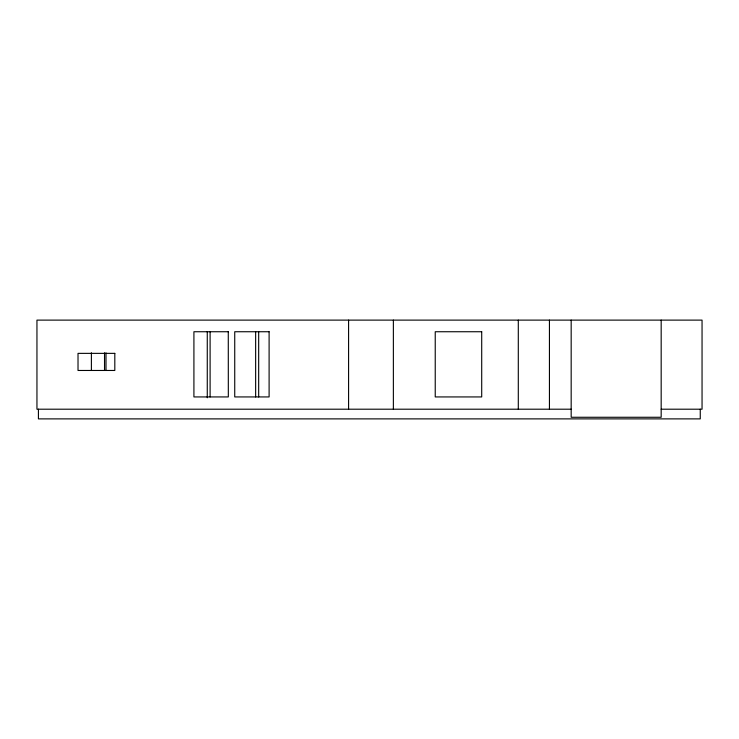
<?xml version="1.0" encoding="UTF-8"?>
<svg xmlns="http://www.w3.org/2000/svg" width="739" height="739" viewBox="0 0 739 739"><rect width="100%" height="100%" fill="white"/><g stroke="black" fill="none" stroke-linecap="round" stroke-linejoin="round"><path stroke-width="1.11" d="M571.173 409.203L36.95 409.203L36.95 320.116L702.05 320.116L702.05 409.203L661.174 409.203M700.258 409.203L700.258 418.884L38.419 418.884L38.419 409.203M661.174 320.116L661.174 417.267L571.173 417.267L571.173 320.116M549.437 320.116L549.437 409.203M518.298 320.116L518.298 409.203M393.37 320.116L393.37 409.203M348.586 320.116L348.586 409.203M258.678 331.737L258.678 396.935M255.648 331.737L255.648 396.935M210.107 331.737L210.107 396.935M207.271 331.543L207.271 397.776M106 352.873L106 370.119M104.522 352.799L104.522 370.063M91.396 352.799L91.396 370.063M228.323 331.737L193.914 331.737L193.914 396.935L228.323 396.935L228.277 331.737M269.107 331.737L234.734 331.737L234.734 396.935L269.107 396.935L269.107 331.737M481.708 331.737L435.234 331.737L435.234 396.935L481.708 396.935L481.708 331.737M114.813 353.362L78.02 353.362L78.02 370.47L114.813 370.47L114.813 353.362"/></g></svg>
